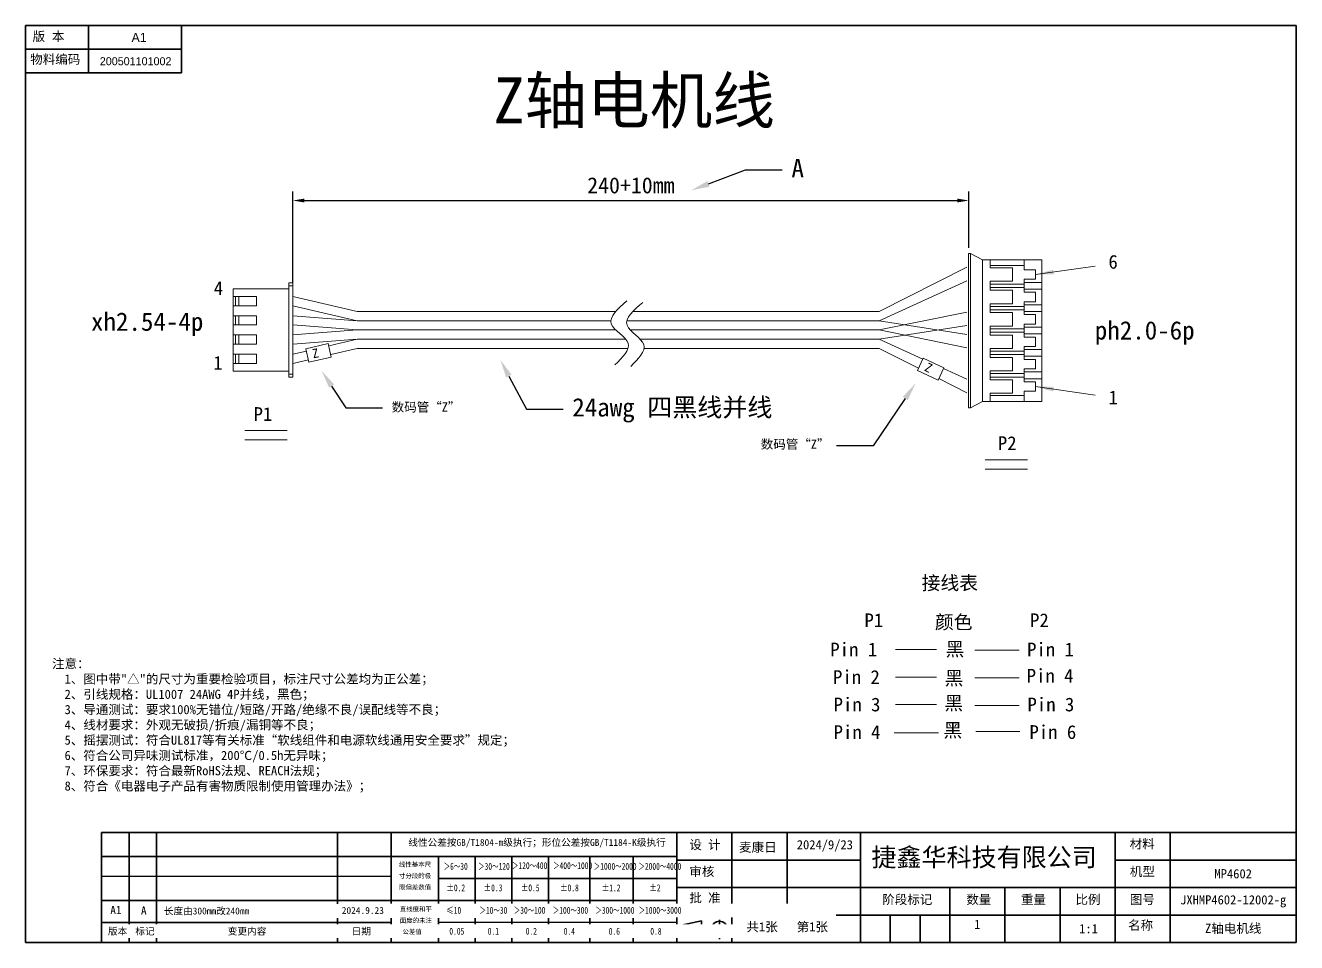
# Model space of a CAD drawing. Header units: millimetres. Extents: x -293 to 5666, y -3485 to 352.
# Drawn here: x 67.5 to 344.6, y -100.1 to 99.9 of the extents above; entities that cross this region are included whole.
import ezdxf
from ezdxf import colors
from ezdxf.entities.mleader import LeaderData, LeaderLine
from ezdxf.math import Vec2, Vec3

# ---------------------------------------------------------------- set-up
doc = ezdxf.new("R2010")
doc.units = ezdxf.units.MM
doc.header["$PDSIZE"] = -1
doc.layers.get('0').update_dxf_attribs({"lineweight": 18})
for name, color, linetype, lineweight in [('尺寸线层', 3, 'Continuous', 18), ('更新', 10, 'Continuous', 18), ('粗实线层', 7, 'Continuous', 35)]:
    doc.layers.add(name, color=color, linetype=linetype, lineweight=lineweight)
doc.styles.add('SLDTEXTSTYLE0', font='')
doc.styles.add('SLDTEXTSTYLE1', font='')
doc.styles.get("Standard").update_dxf_attribs({"font": ''})
doc.styles.add('标准', font='', dxfattribs={"width": 0.667})
doc.styles.get('SLDTEXTSTYLE0').set_extended_font_data('汉仪长仿宋体')
doc.styles.get('SLDTEXTSTYLE1').set_extended_font_data('汉仪长仿宋体')
doc.styles.get('Standard').set_extended_font_data('FangSong')
doc.styles.get('标准').set_extended_font_data('宋体')
doc.dimstyles.new('ISO-25', dxfattribs={"dimtxt": 2.5, "dimasz": 2.5, "dimexe": 1.25, "dimexo": 0.625, "dimtad": 1, "dimtxsty": 'Standard', "dimcen": 2.5, "dimdle": 5, "dimadec": 0, "dimazin": 0, "dimtfac": 1, "dimtmove": 0, "dimatfit": 3, "dimfxl": 1, "dimarcsym": 0})

# ---------------------------------------------------------------- blocks, each defined once
blk = doc.blocks.new('*D1106')
at = {"layer": 'Defpoints', "color": 0, "transparency": 16777216}
for p in [(273.12, 61.73), (273.12, 51.43), (125.81, 43.81)]:
    blk.add_point(p, dxfattribs=at)
at = {"layer": '尺寸线层', "color": 0, "lineweight": -2, "transparency": 16777216}
for p, q in [((125.81, 43.81), (125.81, 63.73)), ((273.12, 51.43), (273.12, 63.73)), ((128.31, 61.73), (270.62, 61.73))]:
    blk.add_line(p, q, dxfattribs=at)
at = {"layer": '尺寸线层', "color": 0, "transparency": 16777216}
for points in [[(128.31, 62.15), (128.31, 61.31), (125.81, 61.73)], [(270.62, 61.31), (270.62, 62.15), (273.12, 61.73)]]:
    blk.add_solid(points, dxfattribs=at)
at = {"layer": '尺寸线层', "color": 0, "transparency": 16777216, "insert": (199.47, 65.02), "char_height": 3.5, "attachment_point": 5}
blk.add_mtext('\\A1;240+10mm', dxfattribs=at)
blk = doc.blocks.new('*X1147')
at = {"layer": '粗实线层', "lineweight": 5}
blk.add_hatch(color=256, dxfattribs=at).paths.add_polyline_path([(-13.01, 1.86), (-9.12, 0.8), (-8.98, 1.79)], flags=0)
blk.add_line((0, 0), (-13.01, 1.86), dxfattribs=at)

msp = doc.modelspace()

# ---------------------------------------------------------------- linework, layer by layer
at = {"color": 7, "linetype": 'Continuous', "lineweight": 25}
for p, q in [((81.2583, 99.9159), (67.5083, 99.9159)), ((67.5083, 99.9159), (67.5083, 94.7421)), ((81.2583, 99.9159), (81.2583, 94.7421)), ((81.2583, 94.7421), (67.5083, 94.7421)), ((147.2544, -85.6841), (84.1091, -85.6841)), ((209.5083, -95.7053), (157.5083, -95.7053)), ((84.1091, -100.0841), (147.5083, -100.0841))]:
    msp.add_line(p, q, dxfattribs=at)
at = {"color": 7, "linetype": 'Continuous', "lineweight": 35}
for p, q in [((67.5083, 99.9159), (344.5083, 99.9159)), ((67.5083, 99.9159), (67.5083, -100.0841)), ((81.2583, 99.9159), (81.2583, 89.5968)), ((101.5015, 99.9159), (101.5015, 89.5968)), ((344.5083, 99.9159), (344.5083, -100.0841)), ((67.5083, 94.7421), (101.5015, 94.7421)), ((67.5083, 89.5968), (101.5015, 89.5968)), ((84.1091, -76.0841), (84.1091, -100.0841)), ((209.5083, -76.0841), (84.1091, -76.0841)), ((90.1091, -76.0841), (90.1091, -100.0841)), ((96.1091, -76.0841), (96.1091, -100.0841)), ((135.5226, -76.0841), (135.5226, -100.0841)), ((147.2544, -76.0841), (147.2544, -100.0841)), ((209.5083, -76.0841), (209.5083, -100.0841)), ((209.5083, -76.0841), (306.2968, -76.0841)), ((209.5083, -76.0841), (209.5083, -100.0841)), ((222.7968, -76.0841), (210.7968, -76.0841)), ((221.5083, -76.0841), (221.5083, -100.0841)), ((233.5083, -76.0841), (233.5083, -94.0841)), ((249.5083, -76.0841), (249.5083, -100.0841)), ((305.0083, -76.0841), (305.0083, -100.0841)), ((306.2968, -76.0841), (344.5704, -76.0841)), ((317.0083, -76.0841), (317.0083, -100.0841)), ((209.5083, -81.3053), (84.1091, -81.3053)), ((157.5083, -100.0841), (157.5083, -81.3053)), ((165.5083, -81.3053), (165.5083, -100.0841)), ((173.5083, -100.0841), (173.5083, -81.3053)), ((181.5083, -100.0841), (181.5083, -81.3053)), ((190.5083, -100.0841), (190.5083, -81.3053)), ((200.0083, -81.3053), (200.0083, -100.0841)), ((249.5083, -82.0841), (209.5083, -82.0841)), ((305.0083, -82.0841), (344.5083, -82.0841)), ((157.5083, -86.1053), (209.5083, -86.1053)), ((209.5083, -88.0841), (344.5083, -88.0841)), ((269.0083, -100.0841), (269.0083, -88.0841)), ((281.0083, -88.0841), (281.0083, -100.0841)), ((293.0083, -88.0841), (293.0083, -100.0841)), ((147.5083, -90.9053), (84.1091, -90.9053)), ((147.5083, -90.9053), (209.5083, -90.9053)), ((249.5083, -94.0841), (209.5083, -94.0841)), ((344.5083, -94.0841), (249.5083, -94.0841)), ((256.0083, -100.0841), (256.0083, -94.0841)), ((262.5083, -94.0841), (262.5083, -100.0841)), ((147.2544, -95.7053), (84.1091, -95.7053)), ((210.7884, -96.1941), (214.8945, -95.3093)), ((210.7884, -96.1941), (210.7884, -98.2242)), ((214.8945, -95.3093), (214.8945, -98.8058)), ((218.7884, -95.0873), (218.7884, -99.3594)), ((215.4548, -97.1879), (209.4501, -97.1879)), ((214.8945, -98.8058), (210.7884, -98.2242)), ((221.8708, -97.1879), (217.0384, -97.1879)), ((67.5083, -100.0841), (344.5083, -100.0841))]:
    msp.add_line(p, q, dxfattribs=at)
at = {"color": 0}
for p, q in [((273.5308, 50.2117), (273.04, 50.2117)), ((273.04, 16.5373), (273.5308, 16.5373))]:
    msp.add_line(p, q, dxfattribs=at)
at = {"lineweight": 5}
for p, q in [((253.5657, 37.5045), (272.6906, 47.173)), ((253.5657, 35.5025), (272.6906, 44.2409)), ((139.8266, 37.5045), (125.8111, 40.794)), ((139.8266, 35.5025), (125.8111, 38.782)), ((139.8266, 35.5025), (125.8111, 36.6023)), ((196.14, 37.5045), (139.8266, 37.5045)), ((253.5657, 37.5045), (199.8686, 37.5045)), ((253.5657, 33.5005), (272.6906, 37.4079)), ((139.8266, 33.5005), (125.8111, 34.5903)), ((139.8266, 33.5005), (125.8111, 32.4106)), ((195.1118, 35.5025), (139.8266, 35.5025)), ((196.2014, 33.5005), (139.8266, 33.5005)), ((196.2014, 33.5005), (139.8266, 33.5005)), ((196.2014, 33.5005), (139.8266, 33.5005)), ((196.2014, 33.5005), (139.8266, 33.5005)), ((253.5657, 35.5025), (198.5977, 35.5025)), ((253.5657, 33.5005), (199.3178, 33.5005)), ((253.5657, 33.5005), (199.3178, 33.5005)), ((253.5657, 33.5005), (199.3178, 33.5005)), ((253.5657, 33.5005), (199.3178, 33.5005)), ((253.5657, 35.5025), (272.6906, 32.5253)), ((253.5657, 31.4985), (272.6906, 34.4757)), ((253.5657, 33.5005), (272.6906, 29.5931)), ((139.8266, 31.4985), (125.8111, 30.3986)), ((139.8266, 31.4985), (133.6095, 30.0437)), ((198.329, 31.4985), (139.8266, 31.4985)), ((253.5657, 31.4985), (201.4732, 31.4985)), ((253.5657, 31.4985), (263.0751, 27.1535)), ((128.7361, 28.9034), (125.8111, 28.219)), ((139.8266, 29.4965), (134.0469, 28.14)), ((198.836, 29.4965), (139.8266, 29.4965)), ((253.5657, 29.4965), (202.3459, 29.4965)), ((253.5657, 29.4965), (262.144, 25.1598)), ((129.1743, 26.9963), (125.8111, 26.2069)), ((267.6276, 25.0734), (272.6906, 22.7601)), ((266.6128, 22.9006), (272.6906, 19.8279)), ((257.1562, -36.1834), (266.1005, -36.1834)), ((274.4537, -36.3376), (284.0919, -36.3376)), ((257.1562, -42.1894), (266.1005, -42.1894)), ((274.4537, -42.3436), (284.0919, -42.3436)), ((257.1562, -48.1954), (266.1005, -48.1954)), ((274.4537, -48.3496), (284.0919, -48.3496)), ((256.8746, -54.3556), (266.5129, -54.3556)), ((274.6408, -54.0822), (284.2791, -54.0822))]:
    msp.add_line(p, q, dxfattribs=at)
at = {"color": 0, "linetype": 'Continuous', "lineweight": 5}
for p, q in [((112.8169, 42.4707), (112.8169, 40.794)), ((124.8889, 42.4707), (112.8169, 42.4707)), ((124.8889, 43.812), (125.8111, 43.812)), ((124.8889, 43.812), (124.8889, 43.1414)), ((124.8889, 43.1414), (125.8111, 43.1414)), ((124.8889, 43.1414), (124.8889, 23.8596)), ((125.8111, 43.812), (125.8111, 43.1414)), ((125.8111, 43.1414), (125.8111, 23.8596)), ((112.8169, 40.794), (117.8469, 40.794)), ((112.8169, 38.782), (112.8169, 40.794)), ((113.3199, 40.794), (113.3199, 38.782)), ((113.9905, 40.794), (113.9905, 38.782)), ((117.8469, 40.794), (117.8469, 38.782)), ((112.8169, 38.782), (112.8169, 36.6023)), ((117.8469, 38.782), (112.8169, 38.782)), ((112.8169, 36.6023), (117.8469, 36.6023)), ((112.8169, 34.5903), (112.8169, 36.6023)), ((113.3199, 36.6023), (113.3199, 34.5903)), ((113.9905, 36.6023), (113.9905, 34.5903)), ((117.8469, 36.6023), (117.8469, 34.5903)), ((112.8169, 34.5903), (112.8169, 32.4106)), ((117.8469, 34.5903), (112.8169, 34.5903)), ((112.8169, 32.4106), (117.8469, 32.4106)), ((112.8169, 30.3986), (112.8169, 32.4106)), ((113.3199, 32.4106), (113.3199, 30.3986)), ((113.9905, 32.4106), (113.9905, 30.3986)), ((117.8469, 32.4106), (117.8469, 30.3986)), ((112.8169, 30.3986), (112.8169, 28.219)), ((117.8469, 30.3986), (112.8169, 30.3986)), ((112.8169, 28.219), (117.8469, 28.219)), ((112.8169, 26.2069), (112.8169, 28.219)), ((113.3199, 28.219), (113.3199, 26.2069)), ((113.9905, 28.219), (113.9905, 26.2069)), ((117.8469, 28.219), (117.8469, 26.2069)), ((112.8169, 26.2069), (112.8169, 24.5303)), ((117.8469, 26.2069), (112.8169, 26.2069)), ((124.8889, 24.5303), (112.8169, 24.5303)), ((124.8889, 23.8596), (125.8111, 23.8596)), ((124.8889, 23.8596), (124.8889, 23.1889)), ((124.8889, 23.1889), (125.8111, 23.1889)), ((125.8111, 23.8596), (125.8111, 23.1889)), ((344.5055, -19.9247), (344.5055, -75.9835))]:
    msp.add_line(p, q, dxfattribs=at)
at = {"color": 0, "lineweight": 5}
for p, q in [((115.3436, 11.5729), (124.5751, 11.5729)), ((115.3436, 9.5709), (124.5751, 9.5709)), ((276.6943, 5.1755), (285.9257, 5.1755)), ((276.6943, 3.1735), (285.9257, 3.1735))]:
    msp.add_line(p, q, dxfattribs=at)
msp.add_line((344.5055, -75.9835), (185.5699, -75.9835))
at = {"lineweight": 5}
for points in [[(273.04, 16.5373), (273.04, 50.2117)], [(276.0884, 48.8167), (273.5308, 50.2117), (273.5308, 42.0353)], [(276.0884, 17.9323), (276.0884, 48.8167)], [(289.0311, 48.8167), (276.0884, 48.8167)], [(282.6889, 47.0471), (277.8063, 47.0471), (277.8063, 48.8167)], [(277.8063, 47.5637), (285.1948, 47.5637)], [(285.1948, 46.6079), (285.1948, 48.8167)], [(289.0311, 17.9323), (289.0311, 48.8167)], [(277.8063, 44.1149), (282.6889, 44.1149), (282.6889, 47.0471)], [(285.1948, 44.5541), (287.6361, 44.5541), (287.6361, 46.6079), (285.1948, 46.6079)], [(285.1948, 41.7253), (285.1948, 44.5541)], [(273.5308, 42.0353), (273.5308, 16.5373)], [(277.8063, 42.1645), (277.8063, 44.1149)], [(277.8063, 43.5078), (285.1948, 43.5078)], [(277.8063, 42.7716), (285.1948, 42.7716)], [(282.6889, 42.1645), (277.8063, 42.1645)], [(282.6889, 39.2323), (282.6889, 42.1645)], [(285.1948, 43.8695), (289.0311, 43.8695)], [(285.1948, 42.4099), (289.0311, 42.4099)], [(285.1948, 39.6715), (287.6361, 39.6715), (287.6361, 41.7253), (285.1948, 41.7253)], [(277.8063, 39.2323), (282.6889, 39.2323)], [(277.8063, 37.2819), (277.8063, 39.2323)], [(285.1948, 36.8427), (285.1948, 39.6715)], [(285.1948, 38.9869), (289.0311, 38.9869)], [(277.8063, 38.6252), (285.1948, 38.6252)], [(277.8063, 37.889), (285.1948, 37.889)], [(282.6889, 37.2819), (277.8063, 37.2819)], [(282.6889, 34.3497), (282.6889, 37.2819)], [(285.1948, 37.5273), (289.0311, 37.5273)], [(287.6361, 36.8427), (285.1948, 36.8427)], [(287.6361, 34.7889), (287.6361, 36.8427)], [(277.8063, 34.3497), (277.8063, 32.3993), (282.6889, 32.3993)], [(277.8063, 34.3497), (282.6889, 34.3497)], [(277.8063, 33.7426), (285.1948, 33.7426)], [(285.1948, 34.7889), (285.1948, 31.9601), (287.6361, 31.9601)], [(285.1948, 34.7889), (287.6361, 34.7889)], [(285.1948, 34.1043), (289.0311, 34.1043)], [(277.8063, 33.0064), (285.1948, 33.0064)], [(282.6889, 29.4671), (282.6889, 32.3993)], [(285.1948, 32.6447), (289.0311, 32.6447)], [(287.6361, 29.9063), (287.6361, 31.9601)], [(277.8063, 29.4671), (282.6889, 29.4671)], [(277.8063, 27.5167), (277.8063, 29.4671)], [(277.8063, 28.86), (285.1948, 28.86)], [(277.8063, 28.1238), (285.1948, 28.1238)], [(285.1948, 25.0237), (287.6361, 25.0237), (287.6361, 27.0775), (285.1948, 27.0775), (285.1948, 29.9063), (287.6361, 29.9063)], [(285.1948, 29.2217), (289.0311, 29.2217)], [(285.1948, 27.7621), (289.0311, 27.7621)], [(282.6889, 27.5167), (277.8063, 27.5167)], [(282.6889, 24.5845), (282.6889, 27.5167)], [(285.1948, 22.1949), (285.1948, 25.0237)], [(277.8063, 24.5845), (282.6889, 24.5845)], [(277.8063, 22.6341), (277.8063, 24.5845)], [(277.8063, 23.9774), (285.1948, 23.9774)], [(277.8063, 23.2412), (285.1948, 23.2412)], [(282.6889, 22.6341), (277.8063, 22.6341)], [(282.6889, 19.7019), (282.6889, 22.6341)], [(285.1948, 24.3391), (289.0311, 24.3391)], [(285.1948, 22.8795), (289.0311, 22.8795)], [(287.6361, 22.1949), (285.1948, 22.1949)], [(287.6361, 20.1411), (287.6361, 22.1949)], [(282.6889, 19.7019), (277.8063, 19.7019), (277.8063, 17.9323)], [(285.1948, 17.9323), (285.1948, 20.1411), (287.6361, 20.1411)], [(276.0884, 17.9323), (273.5308, 16.5373)], [(276.0884, 17.9323), (289.0311, 17.9323)], [(277.8063, 19.1853), (285.1948, 19.1853)], [(273.04, 16.5373), (273.04, 16.5373)]]:
    msp.add_lwpolyline(points, dxfattribs=at)
for points in [[(134.172, 27.5955), (129.2941, 26.4749), (128.6216, 29.4016), (133.4996, 30.5223)], [(266.4449, 22.5411), (261.9101, 24.6589), (263.1808, 27.3798), (267.7156, 25.262)]]:
    msp.add_lwpolyline(points, close=True, dxfattribs=at)
at = {"color": 7, "linetype": 'Continuous', "lineweight": 35}
for radius in [1.75, 1]:
    msp.add_circle((218.7884, -97.1879), radius, dxfattribs=at)
at = {"color": 0}
for points in [[(198.6203, 39.8521), (195.2029, 34.8399), (198.8482, 30.625), (196.0003, 25.8976)], [(202.0569, 39.5279), (198.6395, 34.5157), (202.2847, 30.3008), (199.4369, 25.5734)]]:
    msp.add_spline(points, degree=3, dxfattribs=at)

# ---------------------------------------------------------------- block references
at = {"lineweight": 5, "xscale": -1.001, "yscale": 1.001, "zscale": 1.001, "rotation": 180}
msp.add_blockref('*X1147', (300.6584, 47.4478), dxfattribs=at)
at = {"lineweight": 5, "xscale": 1.001, "yscale": 1.001, "zscale": 1.001}
msp.add_blockref('*X1147', (300.6584, 19.3012), dxfattribs=at)

# ---------------------------------------------------------------- texts
at = {"color": 0}
for s, p in [('A1', (86.0132, -93.8875)), ('A', (92.6987, -94.0149))]:
    msp.add_text(s, height=1.8, rotation=0.83288, dxfattribs=at).set_placement(p)
at = {"color": 7, "linetype": 'Continuous', "lineweight": 35}
for s, insert, char_height, width, attachment_point, style in [(' 版  本', (68.3251, 98.5327), 2, 24.189751, 1, 'SLDTEXTSTYLE0'), ('A1', (92.2828, 98.2861), 2, 6.185596, 2, 'SLDTEXTSTYLE1'), ('物料编码', (68.5532, 93.5314), 2, 26.865651, 1, 'SLDTEXTSTYLE0'), ('200501101002', (91.5313, 92.976), 1.75, 6.185596, 2, 'SLDTEXTSTYLE1'), ('\\f宋体|b1|i0|c134|p2;＞30～120', (166.1915, -82.7165), 1.5, 11.89955, 1, '标准'), ('{\\f宋体|b1|i0|c134|p2;＞120～400}', (173.5633, -82.5559), 1.5, 14.735972, 1, '标准'), ('{\\f宋体|b1|i0|c134|p2;＞400～1000}', (182.5308, -82.5559), 1.5, 13.807291, 1, '标准'), ('{\\f宋体|b1|i0|c134|p2;＞1000～2000}', (191.3836, -82.7165), 1.5, 16.008585, 1, '标准'), ('{\\f宋体|b1|i0|c134|p2;＞2000～4000}', (201.1247, -82.7165), 1.5, 15.787228, 1, '标准'), ('\\f宋体|b1|i0|c134|p2;%%P0.2', (159.267, -87.3922), 1.5, 7.426159, 1, '标准'), ('{\\f宋体|b1|i0|c134|p2;%%P0.3}', (167.3833, -87.3922), 1.5, 7.97854, 1, '标准'), ('{\\f宋体|b1|i0|c134|p2;%%P0.5}', (175.489, -87.3922), 1.5, 7.254226, 1, '标准'), ('{\\f宋体|b1|i0|c134|p2;%%P0.8}', (184.0399, -87.3922), 1.5, 7.006246, 1, '标准'), ('{\\f宋体|b1|i0|c134|p2;%%P1.2}', (193.1225, -87.3922), 1.5, 8.131687, 1, '标准'), ('{\\f宋体|b1|i0|c134|p2;%%P2}', (203.4981, -87.3922), 1.5, 5.063755, 1, '标准'), ('{\\f宋体|b1|i0|c134|p2;≤10}', (159.2221, -92.3013), 1.5, 6.858214, 1, '标准'), ('{\\f宋体|b1|i0|c134|p2;＞10～30}', (166.4796, -92.3013), 1.5, 12.113414, 1, '标准'), ('\\f宋体|b1|i0|c134|p2;＞30～100', (173.9556, -92.3013), 1.5, 13.906719, 1, '标准'), ('{\\f宋体|b1|i0|c134|p2;＞100～300}', (182.4571, -92.3013), 1.5, 14.399144, 1, '标准'), ('{\\f宋体|b1|i0|c134|p2;＞300～1000}', (191.748, -92.3013), 1.5, 15.157929, 1, '标准'), ('{\\f宋体|b1|i0|c134|p2;＞1000～3000}', (201.1659, -92.3013), 1.5, 15.692238, 1, '标准'), ('{\\f宋体|b1|i0|c134|p2;0.05}', (159.9081, -96.8557), 1.5, 6.183302, 1, '标准'), ('{\\f宋体|b1|i0|c134|p2;0.1}', (168.2836, -96.8557), 1.5, 4.732202, 1, '标准'), ('{\\f宋体|b1|i0|c134|p2;0.2}', (176.5526, -96.8557), 1.5, 4.282491, 1, '标准'), ('{\\f宋体|b1|i0|c134|p2;0.4}', (184.8394, -96.8675), 1.5, 4.911743, 1, '标准'), ('{\\f宋体|b1|i0|c134|p2;0.6}', (194.6447, -96.8675), 1.5, 5.002164, 1, '标准'), ('{\\f宋体|b1|i0|c134|p2;0.8}', (203.716, -96.8675), 1.5, 5.012425, 1, '标准')]:
    msp.add_mtext(s, dxfattribs=dict(at, insert=insert, char_height=char_height, width=width, attachment_point=attachment_point, style=style))
at = {"lineweight": 35, "insert": (200.1883, 83.0195), "char_height": 10, "width": 148.542964, "attachment_point": 5, "bg_fill": 2}
msp.add_mtext('{\\C1;Z轴电机线}', dxfattribs=at)
at = {"lineweight": 5}
for s, insert, char_height, width, attachment_point in [('6', (304.5838, 48.3437), 3, 4.211248, 5), ('4', (109.5835, 42.622), 3, 4.609348, 5), ('1', (109.4814, 26.3218), 3, 4.609348, 5), ('1', (304.5838, 18.7837), 3, 4.211248, 5), ('P1', (119.2834, 15.1753), 3, 10.398426, 5), ('P2', (281.5004, 8.822), 3, 10.398426, 5), ('接线表', (269.0003, -21.8162), 3, 22.624948, 5), ('P1', (252.4278, -31.302), 3, 9.034429, 8), ('颜色', (269.8483, -30.3621), 3, 12.063761, 5), ('P2', (288.5199, -31.302), 3, 9.034429, 8), ('Pin 1', (248.0443, -36.1779), 3, 10.420427, 5), ('黑', (270.11, -36.2605), 3, 4.916638, 5), ('Pin 1', (290.9322, -36.1779), 3, 13.859076, 5), ('注意：\\P  1、图中带"△"的尺寸为重要检验项目，标注尺寸公差均为正公差；\\P  2、{\\C0;引线规格：}UL1007 24AWG 4P并线，黑色{\\C0;；}\\P  3、导通测试：要求100%无错位/短路/开路/绝缘不良/误配线等不良；\\P  4、线材要求：外观无破损/折痕/漏铜等不良；\\P  5、摇摆测试：符合UL817等有关标准“软线组件和电源软线通用安全要求”规定；\\P  6、符合公司异味测试标准，200℃/0.5h无异味；\\P  7、环保要求：符合最新RoHS法规、REACH法规；\\P  8、符合《电器电子产品有害物质限制使用管理办法》；\\P ', (73.3188, -38.2632), 2, 106.970835, 1), ('Pin 2', (248.6356, -42.1839), 3, 16.618887, 5), ('黑', (269.9044, -42.5832), 3, 4.916638, 5), ('Pin 4', (290.8466, -41.895), 3, 13.687839, 5), ('Pin 3', (248.764, -48.1899), 3, 16.362032, 5), ('黑', (269.853, -48.032), 3, 4.916638, 5), ('Pin 3', (291.0178, -48.1899), 3, 14.030312, 5), ('Pin 4', (248.764, -54.1959), 3, 16.362032, 5), ('黑', (269.6474, -53.9435), 3, 4.916638, 5), ('Pin 6', (291.4459, -54.1959), 3, 14.886496, 5)]:
    msp.add_mtext(s, dxfattribs=dict(at, insert=insert, char_height=char_height, width=width, attachment_point=attachment_point))
at = {"color": 3, "lineweight": 5, "char_height": 4, "attachment_point": 5, "bg_fill": 2}
for s, insert, width in [('xh2.54-4p', (94.0487, 34.7561), 14.886496), ('ph2.0-6p', (311.473, 32.8443), 22.529782)]:
    msp.add_mtext(s, dxfattribs=dict(at, insert=insert, width=width))
at = {"color": 2, "lineweight": 5, "char_height": 2, "attachment_point": 1}
for insert, rotation in [((129.871, 29.2785), 11.076709), ((264.207, 26.4861), 333.104516)]:
    msp.add_mtext('Z', dxfattribs=dict(at, insert=insert, rotation=rotation))
at = {"color": 7, "linetype": 'Continuous', "lineweight": 35, "insert": (179.0126, -77.4953), "char_height": 1.5, "width": 102.418669, "attachment_point": 2}
msp.add_mtext('线性公差按GB/T1804-m级执行；形位公差按GB/T1184-K级执行', dxfattribs=at)
at = {"color": 7, "linetype": 'Continuous', "lineweight": 35, "line_spacing_factor": 2.5}
for s, insert, char_height, width, attachment_point in [('设 计', (212.2158, -77.7367), 2, 12.591528, 1), ('2024/9/23', (241.7596, -77.7367), 2, 27.117959, 2), (' 材料', (306.831, -77.5539), 2, 12.899354, 1), ('捷鑫华科技有限公司', (251.9074, -79.4701), 4, 61.63028, 1), ('审核', (212.2182, -83.5778), 2, 9.491286, 1), ('机型', (308.2281, -83.5778), 2, 9.769795, 1), ('批 准', (212.2182, -89.3135), 2, 12.496249, 1), ('阶段标记', (254.2632, -89.6833), 2, 20.265178, 1), ('数量', (272.5842, -89.6833), 2, 9.645199, 1), ('重量', (284.4959, -89.6833), 2, 9.549919, 1), ('比例', (296.3812, -89.6833), 2, 9.066193, 1), ('图号', (308.2281, -89.6833), 2, 9.410665, 1), ('共1张', (224.6598, -95.6375), 2, 14.069252, 1), ('第1张', (235.6114, -95.6375), 2, 14.135734, 1), ('1', (274.2807, -95.1152), 2, 0.833795, 1), ('1:1', (299.2211, -96.0515), 2, 5.951293, 2), ('名称', (307.8452, -95.3033), 2, 9.571907, 1)]:
    msp.add_mtext(s, dxfattribs=dict(at, insert=insert, char_height=char_height, width=width, attachment_point=attachment_point))
at = {"lineweight": 35, "char_height": 2, "attachment_point": 5}
for s, insert, width in [('麦康日', (227.1467, -79.394), 12), ('MP4602', (330.7583, -85.0841), 27.5), ('JXHMP4602-12002-g', (330.7583, -91.0841), 27.5), ('Z轴电机线', (330.7583, -97.0841), 27.5)]:
    msp.add_mtext(s, dxfattribs=dict(at, insert=insert, width=width))
at = {"color": 0, "linetype": 'Continuous', "lineweight": 35, "char_height": 1, "width": 30, "attachment_point": 2}
for s, insert in [('线性基本尺', (152.4256, -82.5566)), ('寸分段的极', (152.429, -85.0261)), ('限偏差数值', (152.429, -87.4955)), ('直线度和平', (152.6077, -92.2846)), ('面度的未注', (152.6077, -94.7541)), ('公差值', (151.788, -97.2235))]:
    msp.add_mtext(s, dxfattribs=dict(at, insert=insert))
at = {"color": 7, "linetype": 'Continuous', "lineweight": 90, "insert": (158.6685, -82.7165), "char_height": 1.5, "width": 10.183513, "attachment_point": 1, "style": '标准'}
msp.add_mtext('\\f宋体|b1|i0|c134|p2;＞6～30', dxfattribs=at)

# ---------------------------------------------------------------- dimensions: what is measured, and where the dimension line sits
at = {"layer": '尺寸线层'}
dim = msp.add_linear_dim(base=(273.1207, 61.7303), p1=(125.8111, 43.812), p2=(273.1207, 51.4262), text='240+10mm', dimstyle='ISO-25', override={"dimtxt": 3.5, "dimexe": 2, "dimexo": 0, "dimgap": 1.524, "dimtih": 1, "dimtoh": 1, "dimzin": 0, "dimtxsty": 'Standard', "dimadec": 2, "dimtolj": 1}, dxfattribs=at)
dim.commit()
dim.dimension.update_dxf_attribs({"geometry": '*D1106', "text_midpoint": (199.4659, 61.7303), "dimtype": 160})

# ---------------------------------------------------------------- leaders
at = {"color": 1}
ml = msp.add_multileader_mtext('Standard', dxfattribs=at)
ml.set_content('A', color=1)
ml.set_leader_properties()
ml.build(insert=Vec2(0, 0))
ml.multileader.update_dxf_attribs({"text_right_attachment_type": 6})
ctx = ml.context
ctx.base_point, ctx.plane_origin = Vec3(232.4801, 68.3883), Vec3(212.6202, 63.9539)
ctx.right_attachment = 6
notes = []
notes.append((ctx, [(0, (1, 1, 0), (224.4801, 68.3883), (1, 0), 8, [(0, [(212.6202, 63.9539)], 256, [])])]))
ctx.mtext.insert = Vec3(234.4801, 70.7997)
at = {"color": 7}
ml = msp.add_multileader_mtext('Standard', dxfattribs=at)
ml.set_content('数码管“Z”', color=7)
ml.set_leader_properties()
ml.build(insert=Vec2(0, 0))
ml.multileader.update_dxf_attribs({"text_right_attachment_type": 6})
ctx = ml.context
ctx.base_point, ctx.char_height, ctx.plane_origin = Vec3(145.342, 16.5448), 2, Vec3(132.0577, 24.6225)
ctx.right_attachment = 6
notes.append((ctx, [(0, (1, 1, 0), (137.342, 16.5448), (1, 0), 8, [(0, [(132.0577, 24.6225)], 256, [])])]))
ctx.mtext.insert = Vec3(147.342, 17.6991)
at = {"layer": '更新', "color": 0}
ml = msp.add_multileader_mtext('Standard', dxfattribs=at)
ml.set_content('24awg 四黑线并线')
ml.set_leader_properties()
ml.build(insert=Vec2(0, 0))
ml.multileader.update_dxf_attribs({"text_right_attachment_type": 6})
ctx = ml.context
ctx.base_point, ctx.plane_origin = Vec3(184.7023, 16.2043), Vec3(185.5475, 26.9874)
ctx.right_attachment = 6
notes.append((ctx, [(0, (1, 1, 0), (176.7023, 16.2043), (1, 0), 8, [(0, [(171.0175, 26.9874)], 256, [])])]))
ctx.mtext.insert = Vec3(186.7023, 18.6386)
ml = msp.add_multileader_mtext('Standard', dxfattribs=at)
ml.set_content('数码管“Z”')
ml.set_leader_properties()
ml.build(insert=Vec2(0, 0))
ml.multileader.update_dxf_attribs({"text_right_attachment_type": 2})
ctx = ml.context
ctx.base_point, ctx.char_height, ctx.plane_origin = Vec3(225.7901, 8.4574), 2, Vec3(261.5301, 21.8839)
ctx.right_attachment = 2
notes.append((ctx, [(0, (1, 1, 0), (252.3044, 8.2574), (-1, 0), 8, [(0, [(261.5301, 21.8839)], 256, [])])]))
ctx.mtext.insert = Vec3(227.7901, 9.6117)
for ctx, leaders in notes:
    for number, flags, end, landing, length, lines in leaders:
        leader = LeaderData()
        leader.index, (leader.has_last_leader_line, leader.has_dogleg_vector, leader.attachment_direction) = number, flags
        leader.last_leader_point, leader.dogleg_vector, leader.dogleg_length = Vec3(end), Vec3(landing), length
        for number, points, colour, breaks in lines:
            line = LeaderLine()
            line.index, line.vertices, line.color, line.breaks = number, Vec3.list(points), colors.encode_raw_color(colour), breaks
            leader.lines.append(line)
        ctx.leaders.append(leader)

# ---------------------------------------------------------------- next in the draw order: texts
at = {"lineweight": 5, "char_height": 1.5, "width": 106.970835, "attachment_point": 1, "bg_fill": 2}
for s, insert in [('长度由300mm改240mm', (97.6741, -92.4501)), ('变更内容', (111.6179, -96.8675))]:
    msp.add_mtext(s, dxfattribs=dict(at, insert=insert))

# ---------------------------------------------------------------- next in the draw order: texts
for s, insert in [('2024.9.23', (136.4615, -92.3237)), ('日期', (138.6202, -96.8675))]:
    msp.add_mtext(s, dxfattribs=dict(at, insert=insert))

# ---------------------------------------------------------------- next in the draw order: texts
at = {"lineweight": 5, "insert": (85.4937, -96.8675), "char_height": 1.5, "width": 106.970835, "attachment_point": 1, "bg_fill": 2}
msp.add_mtext('版本', dxfattribs=at)

# ---------------------------------------------------------------- next in the draw order: texts
at = {"lineweight": 5, "insert": (91.4691, -96.8675), "char_height": 1.5, "width": 106.970835, "attachment_point": 1, "bg_fill": 2}
msp.add_mtext('标记', dxfattribs=at)

doc.saveas('drawing.dxf')
